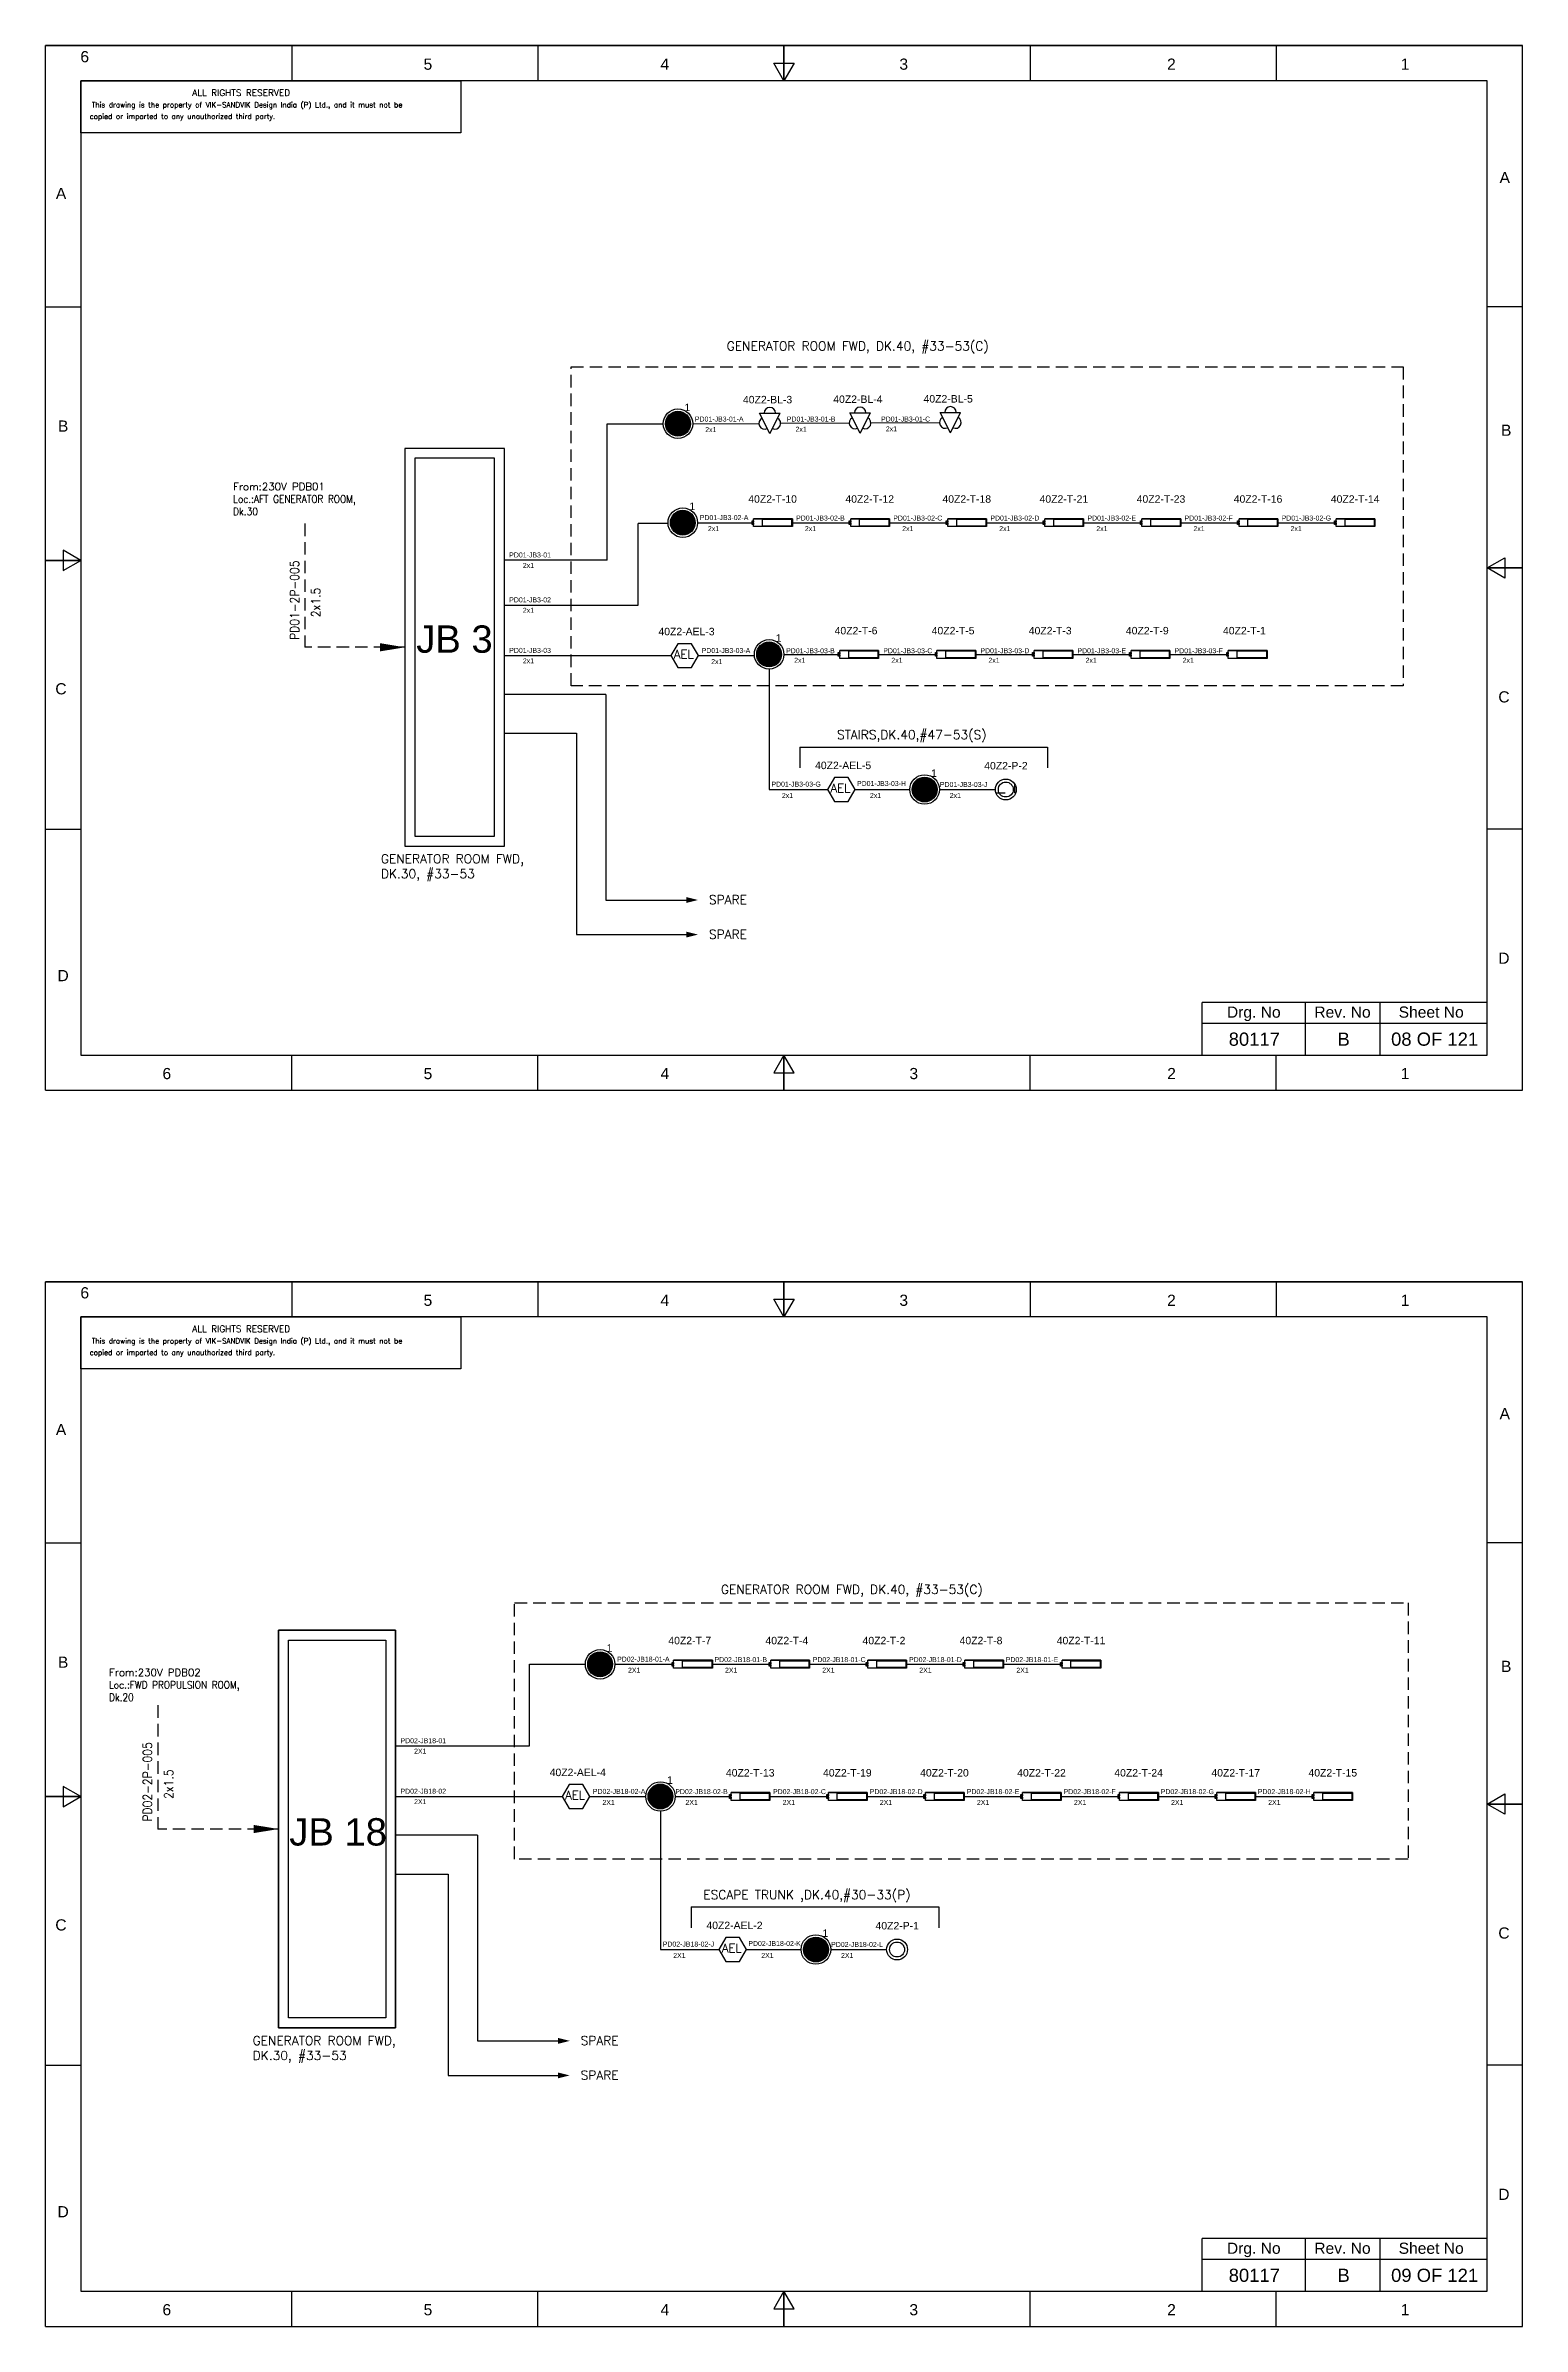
# Model space of a CAD drawing. Header units: inches. Extents: x -3311 to 1429, y -713 to 2436.
# Drawn here: x -2674.6 to -2377.6, y 1612.5 to 2071.1 of the extents above; entities that cross this region are included whole.
import ezdxf
from ezdxf.enums import TextEntityAlignment as Align

# ---------------------------------------------------------------- set-up
doc = ezdxf.new("R2010")
doc.units = ezdxf.units.IN
doc.linetypes.add('HIDDEN', pattern=[0.375, 0.25, -0.125])
doc.linetypes.add('SOLID', pattern=[0])
for name, color, linetype, lineweight in [('ELEC_TXT-025', 1, 'Continuous', 25), ('HEL-025', 1, 'Continuous', 25), ('HEL-035', 2, 'Continuous', 35)]:
    doc.layers.add(name, color=color, linetype=linetype, lineweight=lineweight)
doc.layers.add('LINE', color=3, linetype='SOLID')
doc.styles.add('_NORMAL', font='arial.ttf')
doc.styles.add('ROMANS', font='simplex.shx', dxfattribs={"width": 0.88})
doc.styles.get("Standard").update_dxf_attribs({"font": 'arial.ttf'})
doc.dimstyles.get("Standard").update_dxf_attribs({"dimtxt": 0.18, "dimasz": 0.18, "dimexe": 0.18, "dimexo": 0.0625, "dimgap": 0.09, "dimtad": 0, "dimtih": 1, "dimtoh": 1, "dimdec": 4, "dimzin": 0, "dimdsep": 46, "dimtxsty": 'Standard', "dimcen": 0.09, "dimadec": 0, "dimazin": 0, "dimtfac": 1, "dimtdec": 4, "dimtofl": 0, "dimtmove": 0, "dimatfit": 3, "dimfxl": 1, "dimtolj": 1, "dimtzin": 0, "dimarcsym": 0})
pattern_1 = [(0, (0, 0), (0, 6.985), [5.08, -1.905]), (90, (0, 0), (-6.985, 4e-16), [5.08, -1.905])]

# ---------------------------------------------------------------- blocks, each defined once
blk = doc.blocks.new('fr')
at = {"color": 7, "linetype": 'Continuous'}
for p, q in [((33763.99, 4500.4), (33466.99, 4500.4)), ((33466.99, 4500.4), (33763.99, 4500.4)), ((33466.99, 4290.33), (33466.99, 4500.4)), ((33516.49, 4500.4), (33516.49, 4493.33)), ((33565.99, 4500.4), (33565.99, 4493.33)), ((33615.49, 4500.4), (33615.49, 4493.33)), ((33615.49, 4493.33), (33615.49, 4500.4)), ((33615.49, 4500.4), (33615.49, 4493.33)), ((33664.99, 4500.4), (33664.99, 4493.33)), ((33714.49, 4500.4), (33714.49, 4493.33)), ((33763.99, 4290.33), (33763.99, 4500.4)), ((33763.99, 4290.33), (33763.99, 4500.4)), ((33615.49, 4493.33), (33613.45, 4496.87)), ((33613.45, 4496.87), (33617.53, 4496.87)), ((33617.53, 4496.87), (33615.49, 4493.33)), ((33756.92, 4493.33), (33474.06, 4493.33)), ((33474.06, 4493.33), (33474.06, 4297.41)), ((33756.92, 4297.41), (33756.92, 4493.33)), ((33466.99, 4447.89), (33474.06, 4447.89)), ((33763.99, 4447.89), (33756.92, 4447.89)), ((33474.06, 4396.87), (33470.53, 4398.91)), ((33470.53, 4398.91), (33470.53, 4394.83)), ((33466.99, 4396.87), (33474.06, 4396.87)), ((33474.06, 4396.87), (33466.99, 4396.87)), ((33466.99, 4396.87), (33474.06, 4396.87)), ((33470.53, 4394.83), (33474.06, 4396.87)), ((33756.92, 4395.37), (33760.45, 4397.41)), ((33763.99, 4395.37), (33756.92, 4395.37)), ((33760.45, 4393.33), (33756.92, 4395.37)), ((33756.92, 4395.37), (33763.99, 4395.37)), ((33763.99, 4395.37), (33756.92, 4395.37)), ((33760.45, 4397.41), (33760.45, 4393.33)), ((33466.99, 4342.85), (33474.06, 4342.85)), ((33763.99, 4342.85), (33756.92, 4342.85)), ((33474.06, 4297.41), (33756.92, 4297.41)), ((33516.49, 4290.33), (33516.49, 4297.41)), ((33565.99, 4290.33), (33565.99, 4297.41)), ((33615.49, 4297.41), (33613.45, 4293.87)), ((33613.45, 4293.87), (33617.53, 4293.87)), ((33615.49, 4290.33), (33615.49, 4297.41)), ((33617.53, 4293.87), (33615.49, 4297.41)), ((33615.49, 4297.41), (33615.49, 4290.33)), ((33615.49, 4290.33), (33615.49, 4297.41)), ((33664.99, 4290.33), (33664.99, 4297.41)), ((33714.49, 4290.33), (33714.49, 4297.41)), ((33466.99, 4290.33), (33763.99, 4290.33)), ((33466.99, 4290.33), (33763.99, 4290.33))]:
    blk.add_line(p, q, dxfattribs=at)
at = {"color": 7, "style": '_NORMAL'}
for s, p in [('6', (33474.86, 4498.18)), ('5', (33543.88, 4496.68)), ('4', (33591.52, 4496.68)), ('3', (33639.57, 4496.68)), ('2', (33693.41, 4496.68)), ('1', (33740.39, 4496.68)), ('A', (33760.45, 4473.88)), ('A', (33470.1, 4470.68)), ('B', (33470.52, 4423.9)), ('B', (33760.74, 4423.06)), ('C', (33470.08, 4371.07)), ('C', (33760.29, 4369.44)), ('D', (33760.27, 4316.89)), ('D', (33470.51, 4313.39)), ('6', (33491.37, 4293.69)), ('5', (33543.89, 4293.69)), ('4', (33591.53, 4293.69)), ('3', (33641.59, 4293.69)), ('2', (33693.43, 4293.69)), ('1', (33740.41, 4293.69))]:
    blk.add_text(s, height=2.25, dxfattribs=at).set_placement(p, align=Align.MIDDLE_CENTER)
blk = doc.blocks.new('A$C4BAD7D21')
at = {"layer": 'HEL-025'}
blk.add_lwpolyline([(-34000, 0), (-34000, 2086), (-18714, 2086), (-18714, 0)], close=True, dxfattribs=at)
at = {"layer": 'HEL-025', "style": 'ROMANS'}
for s, p in [('This drawing is the property of VIK-SANDVIK Design India (P) Ltd., and it must not be', (-33558, 1016)), (' copied or imparted to any unauthorized third party.', (-33785, 550))]:
    blk.add_text(s, height=210, dxfattribs=at).set_placement(p)
at = {"layer": 'HEL-035', "style": 'ROMANS'}
blk.add_text('     ALL RIGHTS RESERVED', height=262.5, dxfattribs=at).set_placement((-30497, 1476))
blk = doc.blocks.new('AEL')
at = {"color": 4}
blk.add_lwpolyline([(989.98, -190.09), (992.75, -190.09), (994.14, -187.69), (992.75, -185.28), (989.98, -185.28), (988.59, -187.69)], close=True, dxfattribs=at)
at = {"color": 4, "style": 'ROMANS'}
blk.add_text('AEL', height=1.725, dxfattribs=at).set_placement((989.2, -188.27))
blk = doc.blocks.new('AEL_L')
blk.add_blockref('AEL', (0, 0))
blk.add_attdef('TAG_NO', (986.55, -183.59), '', height=1.5)
blk = doc.blocks.new('FIXED_KEY_SWITCH')
h = blk.add_hatch(color=1)
h.dxf.hatch_style = 1
edge = h.paths.add_edge_path()
edge.add_arc((848.13, 1737.46), 2.5, 0, 360)
at = {"color": 1}
blk.add_circle((848.13, 1737.46), 2.5, dxfattribs=at)
at = {"color": 7, "insert": (849.44, 1741.5), "char_height": 1.5, "attachment_point": 1, "style": '_NORMAL'}
blk.add_mtext_dynamic_manual_height_columns('1', width=1.5, gutter_width=7.5, heights=[0], dxfattribs=at)
blk = doc.blocks.new('SWT')
blk.add_blockref('FIXED_KEY_SWITCH', (0, 0))
blk.add_attdef('TAG_NO', (844.55, 1741.11), '', height=1.5)
blk = doc.blocks.new('2A')
at = {"color": 7, "lineweight": -3, "ltscale": 2.5}
blk.add_line((790.02, 1997.62, -0.03), (782.23, 1997.62, -0.03), dxfattribs=at)
at = {"color": 7, "lineweight": -3, "ltscale": 2.5, "elevation": -0.03}
for points in [[(781.91, 1997.21), (782.23, 1997.21), (782.23, 1996.94), (781.91, 1996.94)], [(781.91, 1996.7), (782.23, 1996.7), (782.23, 1996.44), (781.91, 1996.44)], [(782.23, 1997.62), (790.02, 1997.62), (790.02, 1996.02), (782.23, 1996.02)], [(784.03, 1997.5), (789.88, 1997.5), (789.88, 1996.14), (784.03, 1996.14)]]:
    blk.add_lwpolyline(points, close=True, dxfattribs=at)
blk = doc.blocks.new('LED TUBE LIGHT 30W')
blk.add_blockref('2A', (179.91, -357.89))
blk.add_attdef('TAG_NO.', (962.52, 1642.97), '', height=1.5)
blk = doc.blocks.new('11')
for p, q in [((438, 1973.54, -0.08), (442.11, 1973.54, -0.08)), ((440.05, 1969.42, -0.08), (438, 1973.54, -0.08)), ((440.05, 1969.42, -0.08), (442.11, 1973.54, -0.08))]:
    blk.add_line(p, q)
for centre, start, end in [((439.02, 1971.48, -0.08), 116.5651, 296.5651), ((440.05, 1973.54, -0.08), 0, 180), ((441.08, 1971.48, -0.08), 243.4349, 63.4349)]:
    blk.add_arc(centre, 1.15, start, end)
blk = doc.blocks.new('BILGE LIGHT')
blk.add_blockref('11', (1524.93, -1711.73))
blk.add_attdef('TAG_NO', (1960.14, 263.52), '', height=1.5)
blk = doc.blocks.new('1')
h = blk.add_hatch()
h.set_pattern_fill('ANGLE', color=6)
h.set_pattern_definition(pattern_1)
h.paths.add_polyline_path([(303.23, 2044.43, 1), (306.22, 2044.43, 1)], flags=0)
h.paths.add_polyline_path([(302.63, 2044.43, 1), (306.83, 2044.43, 1)])
h.paths.add_polyline_path([(306.22, 2044.43, -1), (303.23, 2044.43, -1)], flags=16)
h = blk.add_hatch()
h.set_pattern_fill('ANGLE', color=6)
h.set_pattern_definition(pattern_1)
h.paths.add_polyline_path([(303.23, 2044.43, 1), (306.22, 2044.43, 1)])
at = {"color": 6}
for radius in [2.1, 1.5]:
    blk.add_circle((304.73, 2044.43), radius, dxfattribs=at)
blk = doc.blocks.new('LED PENDENT LIGHT 15W')
blk.add_blockref('1', (0, 0))
blk.add_attdef('TAG_NO', (301.63, 2048.1), '', height=1.5)

msp = doc.modelspace()

# ---------------------------------------------------------------- linework, layer by layer
for p, q in [((-2549.41, 1975.05), (-2555.42, 1975.05)), ((-2529.08, 1945.75, -0.03), (-2529.08, 1921.54, -0.03)), ((-2561.93, 1940.66), (-2582.32, 1940.66)), ((-2522.89, 1930.09, -0.05), (-2473.12, 1930.09, -0.05)), ((-2550.93, 1716.07, -0.03), (-2550.93, 1688.27, -0.03)), ((-2587.71, 1711.24), (-2604.19, 1711.24)), ((-2544.74, 1696.82, -0.05), (-2494.98, 1696.82, -0.05))]:
    msp.add_line(p, q)
at = {"color": 7, "linetype": 'Continuous'}
for p, q in [((-2384.66, 1878.73), (-2441.98, 1878.73)), ((-2441.98, 1868.14), (-2441.98, 1878.73)), ((-2421.21, 1868.14), (-2421.21, 1878.73)), ((-2406.19, 1868.14), (-2406.19, 1878.73)), ((-2441.98, 1874.55), (-2384.66, 1874.55)), ((-2384.66, 1630.15), (-2441.98, 1630.15)), ((-2441.98, 1619.56), (-2441.98, 1630.15)), ((-2421.21, 1619.56), (-2421.21, 1630.15)), ((-2406.19, 1619.56), (-2406.19, 1630.15)), ((-2441.98, 1625.97), (-2384.66, 1625.97))]:
    msp.add_line(p, q, dxfattribs=at)
at = {"linetype": 'HIDDEN', "ltscale": 10}
for points in [[(-2568.91, 2006.55), (-2401.57, 2006.51), (-2401.57, 1942.37), (-2568.91, 1942.41)], [(-2580.26, 1758), (-2400.59, 1757.96), (-2400.59, 1706.43), (-2580.26, 1706.47)]]:
    msp.add_lwpolyline(points, close=True, dxfattribs=at)
for points in [[(-2622.44, 1975.02), (-2622.44, 1950.14)], [(-2652.02, 1737.38), (-2652.02, 1712.5)]]:
    msp.add_lwpolyline(points, dxfattribs=at)
for points in [[(-2545.75, 1899.32, 1.18, 0, 0), (-2543.39, 1899.32, 0, 0, 0)], [(-2545.75, 1892.37, 1.18, 0, 0), (-2543.39, 1892.37, 0, 0, 0)], [(-2571.53, 1669.9, 1.18, 0, 0), (-2569.17, 1669.9, 0, 0, 0)], [(-2571.53, 1662.95, 1.18, 0, 0), (-2569.17, 1662.95, 0, 0, 0)]]:
    msp.add_lwpolyline(points, format="xyseb")
at = {"layer": 'LINE', "color": 0}
for p, q in [((-2544.44, 1995.1), (-2531.11, 1995.17)), ((-2526.76, 1995.18), (-2512.95, 1995.25)), ((-2508.6, 1995.26), (-2494.79, 1995.33)), ((-2561.64, 1995.1), (-2550.39, 1995.1)), ((-2561.64, 1967.65), (-2561.64, 1995.1)), ((-2602.32, 1990.14), (-2602.32, 1910.14)), ((-2582.32, 1990.14), (-2602.32, 1990.14)), ((-2600.32, 1988.14), (-2600.32, 1912.14)), ((-2584.32, 1988.14), (-2600.32, 1988.14)), ((-2584.32, 1912.14), (-2584.32, 1988.14)), ((-2582.32, 1910.14), (-2582.32, 1990.14)), ((-2555.42, 1958.63), (-2555.42, 1975.05)), ((-2543.46, 1975.19, 0), (-2532.21, 1975.19, -0.03)), ((-2524.41, 1975.19, -0.03), (-2512.68, 1975.19, -0.05)), ((-2504.88, 1975.19, -0.05), (-2493.15, 1975.19, -0.08)), ((-2485.36, 1975.19, -0.08), (-2473.63, 1975.19, -0.11)), ((-2465.83, 1975.19, -0.11), (-2454.1, 1975.19, -0.14)), ((-2446.3, 1975.19, -0.14), (-2434.57, 1975.19, -0.16)), ((-2426.78, 1975.19, -0.16), (-2415.05, 1975.19, -0.19)), ((-2561.64, 1967.65), (-2582.32, 1967.65)), ((-2582.32, 1958.63), (-2555.42, 1958.63)), ((-2582.32, 1948.46), (-2548.85, 1948.46)), ((-2543.29, 1948.46), (-2532.04, 1948.46, -0.03)), ((-2526.1, 1948.72, -0.03), (-2514.85, 1948.72, -0.05)), ((-2507.05, 1948.72, -0.05), (-2495.32, 1948.72, -0.08)), ((-2487.53, 1948.72, -0.08), (-2475.8, 1948.72, -0.11)), ((-2468, 1948.72, -0.11), (-2456.27, 1948.72, -0.14)), ((-2448.47, 1948.72, -0.14), (-2436.74, 1948.72, -0.16)), ((-2561.93, 1940.66), (-2561.93, 1899.32)), ((-2582.32, 1932.86), (-2567.85, 1932.86)), ((-2567.85, 1932.86), (-2567.85, 1892.37)), ((-2522.89, 1930.09, -0.05), (-2522.89, 1925.9, -0.05)), ((-2473.12, 1930.09, -0.05), (-2473.12, 1925.9, -0.05)), ((-2529.08, 1921.54, -0.03), (-2517.34, 1921.54, -0.05)), ((-2511.79, 1921.54, -0.05), (-2500.78, 1921.54, -0.05)), ((-2494.84, 1921.54, -0.05), (-2483.58, 1921.54, -0.08)), ((-2602.32, 1910.14), (-2582.32, 1910.14)), ((-2600.32, 1912.14), (-2584.32, 1912.14)), ((-2561.93, 1899.32), (-2545.66, 1899.32)), ((-2567.85, 1892.37), (-2545.66, 1892.37)), ((-2627.74, 1752.5), (-2627.74, 1672.5)), ((-2604.19, 1752.5), (-2627.74, 1752.5)), ((-2604.19, 1672.5), (-2604.19, 1752.5)), ((-2577.29, 1745.63), (-2566.04, 1745.63)), ((-2577.29, 1729.21), (-2577.29, 1745.63)), ((-2560.02, 1745.63), (-2548.29, 1745.63, -0.03)), ((-2540.49, 1745.63, -0.03), (-2528.76, 1745.63, -0.05)), ((-2520.96, 1745.63, -0.05), (-2509.23, 1745.63, -0.08)), ((-2501.43, 1745.63, -0.08), (-2489.71, 1745.63, -0.11)), ((-2481.91, 1745.63, -0.11), (-2470.18, 1745.63, -0.14)), ((-2604.19, 1729.21), (-2577.29, 1729.21)), ((-2604.19, 1719.04), (-2570.72, 1719.04)), ((-2565.16, 1719.04), (-2553.91, 1719.04, -0.03)), ((-2547.96, 1719.04, -0.03), (-2536.71, 1719.04, -0.05)), ((-2528.91, 1719.04, -0.05), (-2517.18, 1719.04, -0.08)), ((-2509.38, 1719.04, -0.08), (-2497.65, 1719.04, -0.11)), ((-2489.85, 1719.04, -0.11), (-2478.13, 1719.04, -0.14)), ((-2470.33, 1719.04, -0.14), (-2458.6, 1719.04, -0.16)), ((-2450.8, 1719.04, -0.16), (-2439.07, 1719.04, -0.19)), ((-2431.27, 1719.04, -0.19), (-2419.54, 1719.04, -0.22)), ((-2587.71, 1711.24), (-2587.71, 1669.9)), ((-2604.19, 1703.44), (-2593.63, 1703.44)), ((-2593.63, 1703.44), (-2593.63, 1662.95)), ((-2544.74, 1696.82, -0.05), (-2544.74, 1692.63, -0.05)), ((-2494.98, 1696.82, -0.05), (-2494.98, 1692.63, -0.05)), ((-2550.93, 1688.27, -0.03), (-2539.2, 1688.27, -0.05)), ((-2533.64, 1688.27, -0.05), (-2522.64, 1688.27, -0.05)), ((-2516.69, 1688.27, -0.05), (-2505.44, 1688.27, -0.08)), ((-2627.74, 1672.5), (-2604.19, 1672.5)), ((-2587.71, 1669.9), (-2571.44, 1669.9)), ((-2593.63, 1662.95), (-2571.44, 1662.95))]:
    msp.add_line(p, q, dxfattribs=at)
for points in [[(-2627.74, 1752.5), (-2604.19, 1752.5), (-2604.19, 1672.5), (-2627.74, 1672.5)], [(-2625.74, 1750.5), (-2606.19, 1750.5), (-2606.19, 1674.5), (-2625.74, 1674.5)]]:
    msp.add_lwpolyline(points, close=True, dxfattribs=at)
for centre in [(-2547.41, 1995.1), (-2546.44, 1975.19), (-2529.08, 1948.72, -0.03), (-2497.81, 1921.54, -0.05), (-2563.07, 1745.63), (-2550.93, 1719.04, -0.03), (-2519.67, 1688.27, -0.05)]:
    msp.add_circle(centre, 2.97, dxfattribs=at)

# ---------------------------------------------------------------- block references
for name, p in [('fr', (-36141.58, -2429.27)), ('SWT', (-3395.54, 257.64)), ('SWT', (-3394.57, 237.74)), ('SWT', (-3377.21, 211.26, -0.03)), ('SWT', (-3345.94, 184.08, -0.05)), ('fr', (-36141.58, -2677.85)), ('SWT', (-3411.2, 8.17)), ('SWT', (-3399.06, -18.42, -0.03)), ('SWT', (-3367.8, -49.19, -0.05))]:
    msp.add_blockref(name, p)
ref = msp.add_blockref('BILGE LIGHT', (-4493.92, 1735.42, 0.08))
ref.add_attrib('TAG_NO', '40Z2-BL-3', (-2534.34, 1999.2, 0.08), dxfattribs={"height": 1.5})
ref = msp.add_blockref('BILGE LIGHT', (-4475.76, 1735.5, 0.08))
ref.add_attrib('TAG_NO', '40Z2-BL-4', (-2516.18, 1999.28, 0.08), dxfattribs={"height": 1.5})
ref = msp.add_blockref('BILGE LIGHT', (-4457.6, 1735.58, 0.08))
ref.add_attrib('TAG_NO', '40Z2-BL-5', (-2498.02, 1999.36, 0.08), dxfattribs={"height": 1.5})
ref = msp.add_blockref('LED TUBE LIGHT 30W', (-3494.34, 336.27))
ref.add_attrib('TAG_NO.', '40Z2-T-10', (-2533.27, 1979.21), dxfattribs={"height": 1.5})
ref = msp.add_blockref('LED TUBE LIGHT 30W', (-3474.81, 336.27, -0.03))
ref.add_attrib('TAG_NO.', '40Z2-T-12', (-2513.74, 1979.21, -0.03), dxfattribs={"height": 1.5})
ref = msp.add_blockref('LED TUBE LIGHT 30W', (-3455.29, 336.27, -0.05))
ref.add_attrib('TAG_NO.', '40Z2-T-18', (-2494.22, 1979.21, -0.05), dxfattribs={"height": 1.5})
ref = msp.add_blockref('LED TUBE LIGHT 30W', (-3435.76, 336.27, -0.08))
ref.add_attrib('TAG_NO.', '40Z2-T-21', (-2474.69, 1979.21, -0.08), dxfattribs={"height": 1.5})
ref = msp.add_blockref('LED TUBE LIGHT 30W', (-3416.23, 336.27, -0.11))
ref.add_attrib('TAG_NO.', '40Z2-T-23', (-2455.16, 1979.21, -0.11), dxfattribs={"height": 1.5})
ref = msp.add_blockref('LED TUBE LIGHT 30W', (-3396.71, 336.27, -0.14))
ref.add_attrib('TAG_NO.', '40Z2-T-16', (-2435.64, 1979.21, -0.14), dxfattribs={"height": 1.5})
ref = msp.add_blockref('LED TUBE LIGHT 30W', (-3377.18, 336.27, -0.16))
ref.add_attrib('TAG_NO.', '40Z2-T-14', (-2416.11, 1979.21, -0.16), dxfattribs={"height": 1.5})
ref = msp.add_blockref('AEL_L', (-3537.43, 2136.15))
ref.add_attrib('TAG_NO', '40Z2-AEL-3', (-2551.34, 1952.56), dxfattribs={"color": 4, "height": 1.5})
ref = msp.add_blockref('LED TUBE LIGHT 30W', (-3476.98, 309.79, -0.03))
ref.add_attrib('TAG_NO.', '40Z2-T-6', (-2515.91, 1952.74, -0.03), dxfattribs={"height": 1.5})
ref = msp.add_blockref('LED TUBE LIGHT 30W', (-3457.46, 309.79, -0.05))
ref.add_attrib('TAG_NO.', '40Z2-T-5', (-2496.39, 1952.74, -0.05), dxfattribs={"height": 1.5})
ref = msp.add_blockref('LED TUBE LIGHT 30W', (-3437.93, 309.79, -0.08))
ref.add_attrib('TAG_NO.', '40Z2-T-3', (-2476.86, 1952.74, -0.08), dxfattribs={"height": 1.5})
ref = msp.add_blockref('LED TUBE LIGHT 30W', (-3418.4, 309.79, -0.11))
ref.add_attrib('TAG_NO.', '40Z2-T-9', (-2457.33, 1952.74, -0.11), dxfattribs={"height": 1.5})
ref = msp.add_blockref('LED TUBE LIGHT 30W', (-3398.87, 309.79, -0.14))
ref.add_attrib('TAG_NO.', '40Z2-T-1', (-2437.8, 1952.74, -0.14), dxfattribs={"height": 1.5})
ref = msp.add_blockref('AEL_L', (-3505.93, 2109.23, -0.05))
ref.add_attrib('TAG_NO', '40Z2-AEL-5', (-2519.84, 1925.64, -0.05), dxfattribs={"color": 4, "height": 1.5})
ref = msp.add_blockref('LED PENDENT LIGHT 15W', (-2786.21, -122.89, -0.08))
ref.add_attrib('TAG_NO', '40Z2-P-2', (-2485.82, 1925.58, -0.08), dxfattribs={"height": 1.5})
ref = msp.add_blockref('LED TUBE LIGHT 30W', (-3510.42, 106.7))
ref.add_attrib('TAG_NO.', '40Z2-T-7', (-2549.35, 1749.65), dxfattribs={"height": 1.5})
ref = msp.add_blockref('LED TUBE LIGHT 30W', (-3490.89, 106.7, -0.03))
ref.add_attrib('TAG_NO.', '40Z2-T-4', (-2529.82, 1749.65, -0.03), dxfattribs={"height": 1.5})
ref = msp.add_blockref('LED TUBE LIGHT 30W', (-3471.37, 106.7, -0.05))
ref.add_attrib('TAG_NO.', '40Z2-T-2', (-2510.29, 1749.65, -0.05), dxfattribs={"height": 1.5})
ref = msp.add_blockref('LED TUBE LIGHT 30W', (-3451.84, 106.7, -0.08))
ref.add_attrib('TAG_NO.', '40Z2-T-8', (-2490.77, 1749.65, -0.08), dxfattribs={"height": 1.5})
ref = msp.add_blockref('LED TUBE LIGHT 30W', (-3432.31, 106.7, -0.11))
ref.add_attrib('TAG_NO.', '40Z2-T-11', (-2471.24, 1749.65, -0.11), dxfattribs={"height": 1.5})
ref = msp.add_blockref('AEL_L', (-3559.3, 1906.73))
ref.add_attrib('TAG_NO', '40Z2-AEL-4', (-2573.21, 1723.14), dxfattribs={"color": 4, "height": 1.5})
ref = msp.add_blockref('LED TUBE LIGHT 30W', (-3498.84, 80.11, -0.03))
ref.add_attrib('TAG_NO.', '40Z2-T-13', (-2537.77, 1723.06, -0.03), dxfattribs={"height": 1.5})
ref = msp.add_blockref('LED TUBE LIGHT 30W', (-3479.31, 80.11, -0.05))
ref.add_attrib('TAG_NO.', '40Z2-T-19', (-2518.24, 1723.06, -0.05), dxfattribs={"height": 1.5})
ref = msp.add_blockref('LED TUBE LIGHT 30W', (-3459.78, 80.11, -0.08))
ref.add_attrib('TAG_NO.', '40Z2-T-20', (-2498.71, 1723.06, -0.08), dxfattribs={"height": 1.5})
ref = msp.add_blockref('LED TUBE LIGHT 30W', (-3440.26, 80.11, -0.11))
ref.add_attrib('TAG_NO.', '40Z2-T-22', (-2479.19, 1723.06, -0.11), dxfattribs={"height": 1.5})
ref = msp.add_blockref('LED TUBE LIGHT 30W', (-3420.73, 80.11, -0.14))
ref.add_attrib('TAG_NO.', '40Z2-T-24', (-2459.66, 1723.06, -0.14), dxfattribs={"height": 1.5})
ref = msp.add_blockref('LED TUBE LIGHT 30W', (-3401.2, 80.11, -0.16))
ref.add_attrib('TAG_NO.', '40Z2-T-17', (-2440.13, 1723.06, -0.16), dxfattribs={"height": 1.5})
ref = msp.add_blockref('LED TUBE LIGHT 30W', (-3381.68, 80.11, -0.19))
ref.add_attrib('TAG_NO.', '40Z2-T-15', (-2420.61, 1723.06, -0.19), dxfattribs={"height": 1.5})
ref = msp.add_blockref('AEL_L', (-3527.79, 1875.96, -0.05))
ref.add_attrib('TAG_NO', '40Z2-AEL-2', (-2541.69, 1692.37, -0.05), dxfattribs={"color": 4, "height": 1.5})
ref = msp.add_blockref('LED PENDENT LIGHT 15W', (-2808.07, -356.16, -0.08))
ref.add_attrib('TAG_NO', '40Z2-P-1', (-2507.68, 1692.31, -0.08), dxfattribs={"height": 1.5})
at = {"layer": 'ELEC_TXT-025', "color": 0, "xscale": 0.005, "yscale": 0.005, "zscale": 0.005}
for p in [(-2497.51, 2053.63), (-2497.51, 1805.05)]:
    msp.add_blockref('A$C4BAD7D21', p, dxfattribs=at)

# ---------------------------------------------------------------- texts
at = {"color": 7}
for s, p in [('PD01-JB3-01-A', (-2544, 1995.54, 0.05)), ('PD01-JB3-01-B', (-2525.51, 1995.54, 0.05)), ('PD01-JB3-01-C', (-2506.56, 1995.54, 0.05)), ('2x1', (-2541.93, 1993.41)), ('2x1', (-2523.77, 1993.49)), ('2x1', (-2505.61, 1993.57)), ('PD01-JB3-02-A', (-2543.02, 1975.73, 0.05)), ('2x1', (-2541.38, 1973.51)), ('PD01-JB3-02-B', (-2523.64, 1975.63, 0.03)), ('2x1', (-2521.88, 1973.51, -0.03)), ('PD01-JB3-02-C', (-2504.11, 1975.63)), ('2x1', (-2502.32, 1973.51, -0.05)), ('PD01-JB3-02-D', (-2484.59, 1975.63, -0.03)), ('2x1', (-2482.8, 1973.51, -0.08)), ('PD01-JB3-02-E', (-2465.06, 1975.63, -0.05)), ('2x1', (-2463.27, 1973.51, -0.11)), ('PD01-JB3-02-F', (-2445.53, 1975.63, -0.08)), ('2x1', (-2443.74, 1973.51, -0.14)), ('PD01-JB3-02-G', (-2426.01, 1975.63, -0.11)), ('2x1', (-2424.22, 1973.51, -0.16)), ('PD01-JB3-01', (-2581.34, 1968.21)), ('2x1', (-2578.61, 1966.11)), ('PD01-JB3-02', (-2581.34, 1959.18)), ('2x1', (-2578.61, 1957.08)), ('PD01-JB3-03', (-2581.34, 1949.02)), ('PD01-JB3-03-A', (-2542.65, 1948.99, 0.05)), ('PD01-JB3-03-B', (-2525.65, 1948.94, 0.03)), ('PD01-JB3-03-C', (-2506.12, 1948.94)), ('PD01-JB3-03-D', (-2486.59, 1948.94, -0.03)), ('PD01-JB3-03-E', (-2467.07, 1948.94, -0.05)), ('PD01-JB3-03-F', (-2447.54, 1948.94, -0.08)), ('2x1', (-2578.61, 1946.92)), ('2x1', (-2540.73, 1946.77)), ('2x1', (-2524.04, 1947.03, -0.03)), ('2x1', (-2504.49, 1947.03, -0.05)), ('2x1', (-2484.97, 1947.03, -0.08)), ('2x1', (-2465.44, 1947.03, -0.11)), ('2x1', (-2445.91, 1947.03, -0.14)), ('PD01-JB3-03-G', (-2528.62, 1922.12, 0.05)), ('PD01-JB3-03-H', (-2511.41, 1922.25, 0.03)), ('PD01-JB3-03-J', (-2494.73, 1922.06)), ('2x1', (-2526.51, 1919.85, -0.02)), ('2x1', (-2508.8, 1919.85, -0.05)), ('2x1', (-2492.75, 1919.85, -0.05)), ('PD02-JB18-01-A', (-2559.65, 1746.16, 0.05)), ('2X1', (-2557.46, 1743.94)), ('PD02-JB18-01-B', (-2540.06, 1746.07, 0.03)), ('2X1', (-2537.95, 1743.94, -0.03)), ('PD02-JB18-01-C', (-2520.31, 1746.07)), ('2X1', (-2518.4, 1743.94, -0.05)), ('PD02-JB18-01-D', (-2500.95, 1746.07, -0.03)), ('2X1', (-2498.88, 1743.94, -0.08)), ('PD02-JB18-01-E', (-2481.49, 1746.07, -0.05)), ('2X1', (-2479.35, 1743.94, -0.11)), ('PD02-JB18-01', (-2603.21, 1729.76)), ('2X1', (-2600.48, 1727.66)), ('PD02-JB18-02', (-2603.21, 1719.6)), ('PD02-JB18-02-A', (-2564.52, 1719.57, 0.05)), ('PD02-JB18-02-B', (-2547.95, 1719.52, 0.03)), ('PD02-JB18-02-C', (-2528.3, 1719.52)), ('PD02-JB18-02-D', (-2508.84, 1719.52, -0.03)), ('PD02-JB18-02-E', (-2489.32, 1719.52, -0.05)), ('PD02-JB18-02-F', (-2469.85, 1719.52, -0.08)), ('PD02-JB18-02-G', (-2450.32, 1719.52, -0.11)), ('PD02-JB18-02-H', (-2430.79, 1719.52, -0.14)), ('2X1', (-2600.48, 1717.5)), ('2X1', (-2562.6, 1717.35)), ('2X1', (-2545.9, 1717.35, -0.03)), ('2X1', (-2526.35, 1717.35, -0.05)), ('2X1', (-2506.82, 1717.35, -0.08)), ('2X1', (-2487.29, 1717.35, -0.11)), ('2X1', (-2467.77, 1717.35, -0.14)), ('2X1', (-2448.24, 1717.35, -0.16)), ('2X1', (-2428.71, 1717.35, -0.19)), ('PD02-JB18-02-J', (-2550.47, 1688.86, 0.05)), ('PD02-JB18-02-K', (-2533.26, 1688.99, 0.03)), ('PD02-JB18-02-L', (-2516.59, 1688.79)), ('2X1', (-2548.37, 1686.58, -0.02)), ('2X1', (-2530.66, 1686.58, -0.05)), ('2X1', (-2514.61, 1686.58, -0.05))]:
    msp.add_text(s, height=1, dxfattribs=at).set_placement(p)
at = {"color": 7, "lineweight": 30}
for s, p in [('JB 3 ', (-2591.29, 1951.79)), ('JB 18', (-2615.76, 1711.93))]:
    msp.add_text(s, height=5.5, dxfattribs=at).set_placement(p, align=Align.MIDDLE_CENTER)
at = {"color": 7}
for s, height, p in [('Drg. No', 2.246, (-2431.61, 1876.78)), ('Rev. No', 2.246, (-2413.77, 1876.78)), ('Sheet No', 2.246, (-2395.93, 1876.78)), ('80117', 2.653, (-2431.5, 1871.34)), ('B', 2.65, (-2413.53, 1871.34)), ('08 OF 121', 2.653, (-2395.24, 1871.34)), ('Drg. No', 2.246, (-2431.61, 1628.2)), ('Rev. No', 2.246, (-2413.77, 1628.2)), ('Sheet No', 2.246, (-2395.93, 1628.2)), ('80117', 2.653, (-2431.5, 1622.76)), ('B', 2.65, (-2413.53, 1622.76)), ('09 OF 121', 2.653, (-2395.24, 1622.76))]:
    msp.add_text(s, height=height, dxfattribs=at).set_placement(p, align=Align.MIDDLE_CENTER)
at = {"color": 7, "char_height": 1.8, "attachment_point": 1, "style": '_NORMAL'}
for s, insert, width in [('{\\Fromans|c0;\\C2;GENERATOR ROOM FWD, DK.40, #33-53(C)}', (-2537.6, 2011.62), 74.1776), ('{\\Fromans|c0;\\C2;STAIRS,DK.40,#47-53(S)}', (-2515.43, 1933.47, -0.05), 39.515), ('{\\Fromans|c0;\\C2;SPARE}', (-2541.2, 1900.28), 8.1658), ('{\\Fromans|c0;\\C2;SPARE}', (-2541.2, 1893.32), 8.1658), ('{\\Fromans|c0;\\C2;GENERATOR ROOM FWD, DK.40, #33-53(C)}', (-2538.78, 1761.59), 74.1776), ('{\\Fromans|c0;\\C2;ESCAPE TRUNK ,DK.40,#30-33(P)}', (-2542.29, 1700.2, -0.05), 76.7425), ('{\\Fromans|c0;\\C2;SPARE}', (-2566.98, 1670.86), 8.1658), ('{\\Fromans|c0;\\C2;SPARE}', (-2566.98, 1663.9), 8.1658)]:
    msp.add_mtext(s, dxfattribs=dict(at, insert=insert, width=width))
at = {"color": 7, "char_height": 1.5, "width": 36.8884, "attachment_point": 1}
for s, insert in [('{\\Fromans|c0;\\C2;From:230V PDB01\\P\\Fsimplex|c0;\\W0.88;Loc.:AFT GENERATOR ROOM,      \\PDk.30}', (-2636.88, 1983.21)), ('{\\Fromans|c0;\\C2;From:230V PDB02\\P\\Fsimplex|c0;\\W0.88;Loc.:FWD PROPULSION ROOM,      \\PDk.20}', (-2661.84, 1744.73))]:
    msp.add_mtext(s, dxfattribs=dict(at, insert=insert))
at = {"color": 7, "char_height": 1.8, "width": 17.1296, "attachment_point": 1, "rotation": 90, "style": '_NORMAL'}
for s, insert in [('{\\Fromans|c0;\\W0.88;PD01-2P-005}', (-2625.42, 1951.63)), ('{\\Fromans|c0;\\W0.88;PD02-2P-005}', (-2655.01, 1714))]:
    msp.add_mtext(s, dxfattribs=dict(at, insert=insert))
at = {"color": 7, "char_height": 1.8, "attachment_point": 1, "rotation": 90, "style": '_NORMAL'}
for insert in [(-2621.15, 1956.2), (-2650.74, 1718.56)]:
    msp.add_mtext('{\\Fsimplex|c0;\\W0.88;2x1.5}', dxfattribs=dict(at, insert=insert))
at = {"color": 7, "char_height": 1.8, "attachment_point": 1, "style": '_NORMAL'}
for insert in [(-2607.16, 1908.5), (-2632.94, 1670.86)]:
    msp.add_mtext('{\\Fromans|c0;\\C2;GENERATOR ROOM FWD, \\PDK.30, #33-53}', dxfattribs=dict(at, insert=insert))

# ---------------------------------------------------------------- leaders
at = {"linetype": 'HIDDEN', "ltscale": 10}
for points in [[(-2602.32, 1950.14), (-2622.44, 1950.14)], [(-2627.74, 1712.5), (-2652.02, 1712.5)]]:
    msp.add_leader(points, dimstyle='Standard', override={"dimasz": 5, "dimarcsym": 1}, dxfattribs=at)

doc.saveas('drawing.dxf')
